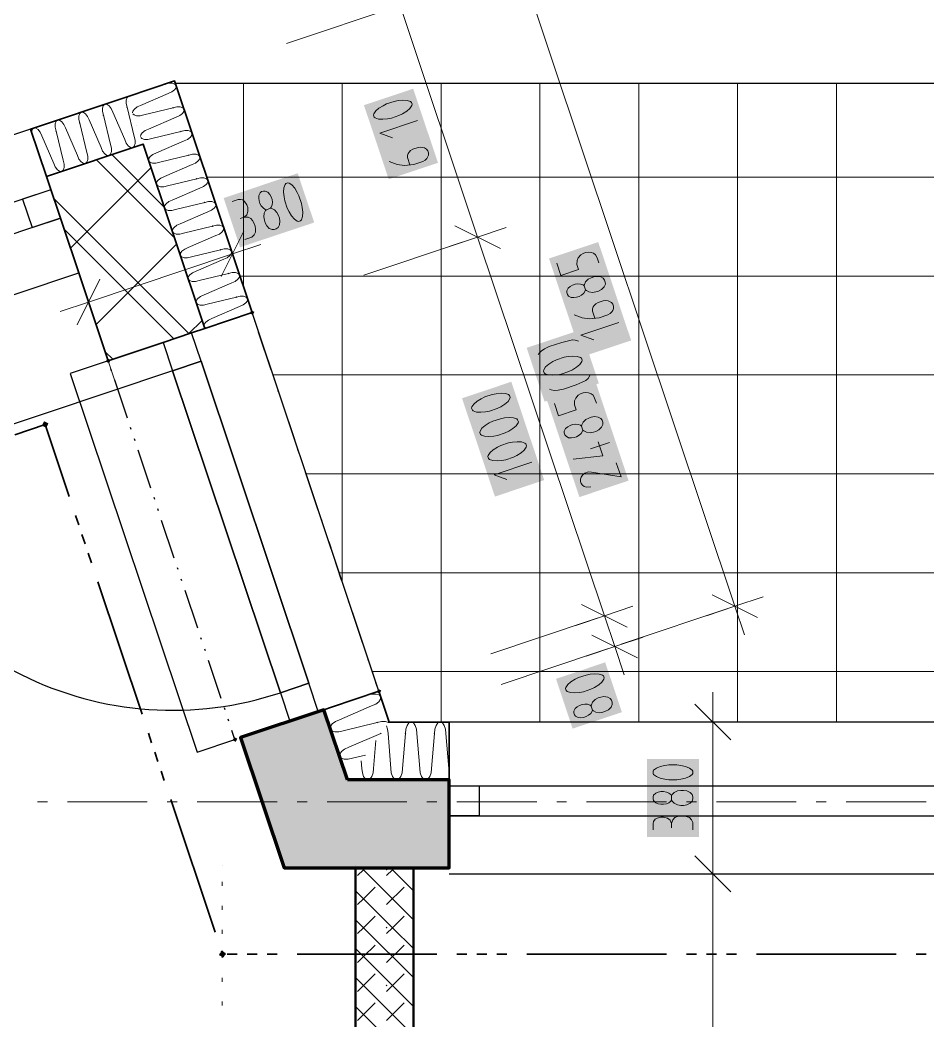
# Model space of a CAD drawing. Header units: millimetres. Extents: x 0 to 594, y 0 to 420.
# Drawn here: x 201.56 to 222.38, y 310.1 to 333.06 of the extents above; entities that cross this region are included whole.
import ezdxf

# ---------------------------------------------------------------- set-up
doc = ezdxf.new("R2010")
doc.units = ezdxf.units.MM
doc.header["$LTSCALE"] = 8
for name, color, linetype in [('PDF_Dvere', 7, 'Continuous'), ('PDF_Koty delkove', 7, 'Continuous'), ('PDF_Nabytek', 7, 'Continuous'), ('PDF_Obecne 0.25', 7, 'Continuous'), ('PDF_Okna', 7, 'Continuous'), ('PDF_Osy hlavni', 7, 'Continuous'), ('PDF_Pozarni useky', 7, 'Continuous'), ('PDF_Pricky zdene', 7, 'Continuous'), ('PDF_Srafy', 7, 'Continuous'), ('PDF_Steny obvodove nosne', 7, 'Continuous'), ('PDF_Steny sendvic', 7, 'Continuous'), ('PDF_Zatepleni', 7, 'Continuous')]:
    doc.layers.add(name, color=color, linetype=linetype)

msp = doc.modelspace()

# ---------------------------------------------------------------- linework, layer by layer
at = {"layer": 'PDF_Dvere', "lineweight": 25}
for points in [[(205.706, 325.228), (205.488, 325.88), (204.837, 325.662), (205.055, 325.01)], [(205.706, 325.228), (205.055, 325.01)], [(208.396, 317.195), (208.177, 317.846), (207.526, 317.628), (207.744, 316.977)], [(208.177, 317.846), (207.526, 317.628)]]:
    msp.add_lwpolyline(points, close=True, dxfattribs=at)
for points in [[(208.177, 317.846), (205.706, 325.228), (208.177, 317.846)], [(207.526, 317.628), (205.055, 325.01), (207.526, 317.628)]]:
    msp.add_lwpolyline(points, dxfattribs=at)
msp.add_lwpolyline([(205.055, 325.01), (197.673, 322.539, 0.414214), (207.526, 317.628)], format="xyb", dxfattribs=at)
at = {"layer": 'PDF_Koty delkove', "lineweight": 18}
for points in [[(217.949, 319.61), (213.044, 334.264)], [(210.052, 334.041), (210.27, 333.389), (207.665, 332.517)], [(215.192, 318.687), (214.956, 319.391), (212.049, 328.076), (210.27, 333.389)], [(209.669, 330.905), (209.663, 330.877), (209.678, 330.831), (209.7, 330.812), (209.773, 330.785), (209.872, 330.78), (209.982, 330.79), (210.071, 330.807), (210.245, 330.865), (210.328, 330.906), (210.422, 330.964), (210.497, 331.028), (210.54, 331.093), (210.547, 331.122), (210.531, 331.167), (210.509, 331.186), (210.435, 331.213), (210.337, 331.218), (210.227, 331.207), (210.136, 331.19)], [(210.136, 331.19), (209.963, 331.132), (209.881, 331.091), (209.787, 331.034), (209.712, 330.97), (209.669, 330.905)], [(210.671, 330.75), (209.803, 330.459), (210.095, 330.351)], [(210.494, 329.737), (210.44, 329.899), (210.439, 329.95), (210.456, 329.995), (210.478, 330.028), (210.513, 330.065), (210.567, 330.096), (210.683, 330.135), (210.745, 330.142), (210.796, 330.134), (210.832, 330.121), (210.874, 330.096), (210.904, 330.054), (210.919, 330.008), (210.92, 329.956), (210.902, 329.912), (210.881, 329.879), (210.846, 329.841), (210.792, 329.81), (210.589, 329.742), (210.371, 329.721), (210.203, 329.742), (210.02, 329.81)], [(207.206, 328.706), (207.178, 328.713), (207.129, 328.745), (207.087, 328.795), (207.056, 328.849), (207.036, 328.907), (207.029, 328.968), (207.032, 329.034), (207.064, 329.093), (207.094, 329.119), (207.14, 329.134), (207.18, 329.132), (207.241, 329.104), (207.283, 329.054), (207.314, 329), (207.334, 328.942), (207.342, 328.88), (207.338, 328.815), (207.318, 328.76), (207.3, 328.737)], [(206.422, 328.894), (206.561, 328.94), (206.612, 328.942), (206.668, 328.928), (206.706, 328.892), (206.758, 328.814), (206.777, 328.756), (206.783, 328.661), (206.756, 328.587), (206.696, 328.535), (206.604, 328.504)], [(206.712, 328.025), (206.874, 328.079), (206.922, 328.128), (206.954, 328.187), (206.953, 328.267), (206.946, 328.329), (206.926, 328.387), (206.89, 328.455), (206.848, 328.505), (206.787, 328.533), (206.696, 328.535)], [(206.645, 327.041), (206.427, 327.692), (206.209, 328.344)], [(212.7, 328.294), (212.049, 328.076), (211.398, 327.858)], [(212.571, 327.816), (211.527, 328.336)], [(206.167, 327.171), (206.687, 328.214)], [(212.049, 328.076), (211.745, 327.974), (209.443, 327.204)], [(207.078, 327.911), (206.427, 327.692), (207.299, 325.087)], [(203.127, 326.588), (206.427, 327.692)], [(213.868, 327.476), (213.961, 327.197), (214.366, 327.333), (214.327, 327.449), (214.329, 327.539), (214.357, 327.601), (214.414, 327.671), (214.467, 327.702), (214.525, 327.721), (214.587, 327.729), (214.652, 327.725), (214.708, 327.705), (214.752, 327.669), (214.791, 327.604), (214.829, 327.488)], [(203.345, 325.936), (203.127, 326.588), (202.908, 327.239)], [(214.712, 327.164), (214.654, 327.145), (214.585, 327.109), (214.525, 327.051), (214.497, 326.99), (214.49, 326.962), (214.521, 326.868), (214.543, 326.85), (214.603, 326.818), (214.686, 326.808), (214.762, 326.82), (214.82, 326.839), (214.889, 326.875), (214.95, 326.935), (214.978, 326.996), (214.977, 327.047), (214.961, 327.093)], [(214.961, 327.093), (214.931, 327.135), (214.872, 327.167), (214.788, 327.177), (214.712, 327.164)], [(202.867, 326.066), (203.387, 327.109)], [(214.521, 326.868), (214.514, 326.841), (214.482, 326.791), (214.433, 326.749), (214.378, 326.718), (214.32, 326.698), (214.259, 326.691), (214.193, 326.694), (214.134, 326.726), (214.108, 326.757), (214.093, 326.803), (214.095, 326.842), (214.123, 326.903), (214.174, 326.946), (214.227, 326.977), (214.285, 326.996), (214.347, 327.004), (214.412, 327), (214.467, 326.98), (214.49, 326.962)], [(202.475, 326.37), (203.127, 326.588), (203.999, 323.982)], [(214.738, 326.219), (214.684, 326.381), (214.683, 326.433), (214.7, 326.477), (214.722, 326.51), (214.757, 326.547), (214.811, 326.579), (214.927, 326.617), (214.989, 326.625), (215.04, 326.617), (215.076, 326.603), (215.117, 326.578), (215.148, 326.537), (215.163, 326.491), (215.164, 326.439), (215.146, 326.394), (215.125, 326.362), (215.09, 326.324), (215.035, 326.292), (214.833, 326.225), (214.615, 326.203), (214.447, 326.224), (214.264, 326.292)], [(215.288, 326.119), (214.419, 325.828), (214.712, 325.72)], [(213.435, 325.377), (213.456, 325.41), (213.503, 325.464), (213.581, 325.516), (213.693, 325.567), (213.983, 325.663), (214.132, 325.7), (214.222, 325.718), (214.288, 325.714), (214.361, 325.687)], [(214.033, 325.32), (213.859, 325.261), (213.777, 325.221), (213.683, 325.164), (213.608, 325.1), (213.565, 325.035), (213.559, 325.006), (213.575, 324.961), (213.597, 324.942), (213.67, 324.915), (213.769, 324.91), (213.878, 324.92), (213.968, 324.937)], [(213.968, 324.937), (214.142, 324.995), (214.225, 325.036), (214.318, 325.094), (214.394, 325.157), (214.436, 325.223), (214.443, 325.251), (214.428, 325.297), (214.405, 325.316), (214.332, 325.342), (214.233, 325.348), (214.124, 325.337), (214.033, 325.32)], [(214.625, 324.9), (214.583, 324.834), (214.532, 324.792), (214.45, 324.751), (214.308, 324.69), (214.019, 324.593), (213.899, 324.566), (213.805, 324.561), (213.735, 324.576), (213.699, 324.59)], [(212.386, 324.469), (212.212, 324.411), (212.13, 324.37), (212.036, 324.313), (211.961, 324.249), (211.918, 324.184), (211.912, 324.156), (211.928, 324.11), (211.95, 324.091), (212.023, 324.064), (212.122, 324.059), (212.231, 324.069), (212.321, 324.086), (212.495, 324.144), (212.578, 324.185)], [(212.578, 324.185), (212.672, 324.243), (212.747, 324.306), (212.79, 324.372), (212.796, 324.4), (212.781, 324.446), (212.758, 324.465), (212.685, 324.492), (212.586, 324.497), (212.477, 324.486), (212.386, 324.469)], [(213.81, 324.257), (213.903, 323.979), (214.308, 324.114), (214.269, 324.23), (214.272, 324.321), (214.3, 324.382), (214.356, 324.452), (214.41, 324.483), (214.468, 324.502), (214.53, 324.51), (214.595, 324.506), (214.65, 324.486), (214.695, 324.45), (214.733, 324.386), (214.772, 324.27)], [(214.32, 323.5), (214.262, 323.481), (214.201, 323.474), (214.135, 323.477), (214.076, 323.509), (214.051, 323.539), (214.035, 323.585), (214.037, 323.624), (214.065, 323.685), (214.116, 323.728), (214.169, 323.759), (214.227, 323.778), (214.289, 323.786), (214.354, 323.782), (214.41, 323.762), (214.432, 323.744)], [(214.463, 323.651), (214.456, 323.623), (214.424, 323.574), (214.375, 323.532), (214.32, 323.5)], [(212.759, 323.356), (212.585, 323.297), (212.503, 323.257), (212.409, 323.2), (212.334, 323.136), (212.291, 323.071), (212.285, 323.042), (212.301, 322.996), (212.322, 322.977), (212.396, 322.951), (212.494, 322.945), (212.604, 322.955), (212.694, 322.972)], [(212.694, 322.972), (212.868, 323.031), (212.951, 323.071), (213.044, 323.129), (213.119, 323.193), (213.162, 323.258), (213.169, 323.287), (213.154, 323.333), (213.131, 323.352), (213.057, 323.378), (212.959, 323.384), (212.85, 323.373), (212.759, 323.356)], [(214.811, 323.381), (214.92, 323.057), (214.237, 322.983)], [(215.074, 323.366), (214.64, 323.221)], [(213.293, 322.915), (212.425, 322.625), (212.718, 322.517)], [(215.229, 322.903), (215.338, 322.578), (214.658, 322.686), (214.592, 322.69), (214.505, 322.66), (214.455, 322.618), (214.423, 322.569), (214.406, 322.524), (214.407, 322.473), (214.423, 322.427), (214.452, 322.386), (214.493, 322.361), (214.548, 322.34), (214.642, 322.346)], [(218.601, 319.828), (217.949, 319.61), (217.298, 319.392)], [(218.471, 319.35), (217.428, 319.87)], [(215.608, 319.609), (214.956, 319.391), (214.305, 319.173)], [(215.478, 319.131), (214.435, 319.651)], [(218.167, 318.958), (217.949, 319.61), (215.344, 318.738)], [(214.956, 319.391), (214.652, 319.289), (212.351, 318.518)], [(215.843, 318.905), (215.192, 318.687), (214.54, 318.469)], [(215.713, 318.427), (214.67, 318.947)], [(215.41, 318.035), (215.192, 318.687), (214.888, 318.585), (212.586, 317.815)], [(217.445, 316.956), (217.445, 317.643)], [(214.353, 317.056), (214.294, 317.088), (214.268, 317.118), (214.253, 317.164), (214.255, 317.204), (214.283, 317.265), (214.333, 317.307), (214.387, 317.338), (214.445, 317.358), (214.507, 317.365), (214.572, 317.362), (214.627, 317.341), (214.65, 317.323)], [(217.857, 316.544), (217.033, 317.368)], [(214.681, 317.23), (214.674, 317.202), (214.642, 317.153), (214.592, 317.111), (214.538, 317.079), (214.48, 317.06), (214.419, 317.053), (214.353, 317.056)], [(218.132, 316.956), (217.445, 316.956), (216.758, 316.956)], [(217.445, 145.412), (217.445, 177.641), (217.445, 178.992), (217.445, 192.742), (217.445, 199.815), (217.445, 201.143), (217.445, 202.517), (217.445, 220.102), (217.445, 222.575), (217.445, 236.313), (217.445, 238.603), (217.445, 241.075), (217.445, 268.231), (217.445, 269.559), (217.445, 288.838), (217.445, 313.476), (217.445, 316.956)], [(216.498, 315.167), (216.483, 315.143), (216.437, 315.106), (216.377, 315.082), (216.315, 315.069), (216.254, 315.069), (216.193, 315.082), (216.132, 315.106), (216.086, 315.155), (216.072, 315.192), (216.072, 315.24), (216.086, 315.277), (216.132, 315.326), (216.193, 315.35), (216.254, 315.363), (216.315, 315.363), (216.377, 315.35), (216.437, 315.326), (216.483, 315.29)], [(216.483, 315.29), (216.498, 315.265)], [(216.072, 314.482), (216.072, 314.629), (216.086, 314.678), (216.117, 314.727), (216.163, 314.752), (216.254, 314.776), (216.315, 314.776), (216.407, 314.752), (216.468, 314.702), (216.498, 314.629), (216.498, 314.531)], [(216.987, 314.482), (216.987, 314.653), (216.956, 314.714), (216.91, 314.763), (216.834, 314.788), (216.773, 314.8), (216.712, 314.8), (216.636, 314.788), (216.575, 314.763), (216.529, 314.714), (216.498, 314.629)], [(217.857, 313.063), (217.033, 313.888)], [(218.132, 313.476), (217.445, 313.476), (216.758, 313.476)]]:
    msp.add_lwpolyline(points, dxfattribs=at)
for points in [[(208.01, 328.847), (207.952, 329.021), (207.912, 329.103), (207.855, 329.196), (207.791, 329.272), (207.725, 329.315), (207.697, 329.32), (207.651, 329.305), (207.632, 329.283), (207.606, 329.21), (207.6, 329.111), (207.61, 329.002), (207.627, 328.912), (207.685, 328.738), (207.726, 328.655), (207.784, 328.561), (207.848, 328.486), (207.913, 328.443), (207.942, 328.437), (207.988, 328.452), (208.007, 328.475), (208.033, 328.548), (208.039, 328.647), (208.028, 328.756)], [(207.502, 328.515), (207.483, 328.574), (207.447, 328.642), (207.389, 328.702), (207.327, 328.73), (207.3, 328.737), (207.206, 328.706), (207.188, 328.684), (207.156, 328.625), (207.145, 328.541), (207.158, 328.465), (207.177, 328.407), (207.213, 328.339), (207.272, 328.277), (207.334, 328.249), (207.385, 328.25), (207.431, 328.266), (207.473, 328.296), (207.505, 328.355), (207.515, 328.439)], [(212.572, 323.912), (212.399, 323.854), (212.317, 323.814), (212.223, 323.757), (212.148, 323.693), (212.105, 323.627), (212.099, 323.599), (212.114, 323.553), (212.136, 323.534), (212.21, 323.508), (212.308, 323.502), (212.418, 323.512), (212.508, 323.529), (212.681, 323.587), (212.764, 323.628), (212.858, 323.686), (212.933, 323.75), (212.976, 323.815), (212.983, 323.844), (212.967, 323.89), (212.945, 323.908), (212.871, 323.935), (212.773, 323.941), (212.663, 323.93)], [(214.654, 323.947), (214.596, 323.927), (214.528, 323.891), (214.467, 323.833), (214.439, 323.772), (214.432, 323.744), (214.463, 323.651), (214.486, 323.633), (214.545, 323.601), (214.628, 323.59), (214.704, 323.603), (214.763, 323.622), (214.831, 323.658), (214.892, 323.717), (214.92, 323.778), (214.919, 323.83), (214.904, 323.876), (214.873, 323.917), (214.814, 323.949), (214.73, 323.959)], [(214.54, 318.034), (214.366, 317.976), (214.284, 317.935), (214.19, 317.879), (214.115, 317.815), (214.072, 317.749), (214.066, 317.721), (214.082, 317.675), (214.104, 317.656), (214.177, 317.63), (214.276, 317.624), (214.385, 317.634), (214.475, 317.651), (214.649, 317.709), (214.732, 317.75), (214.825, 317.808), (214.901, 317.872), (214.943, 317.937), (214.95, 317.966), (214.935, 318.012), (214.912, 318.03), (214.839, 318.057), (214.74, 318.063), (214.631, 318.051)], [(214.871, 317.526), (214.813, 317.507), (214.745, 317.471), (214.684, 317.412), (214.657, 317.351), (214.65, 317.323), (214.681, 317.23), (214.703, 317.212), (214.762, 317.18), (214.846, 317.169), (214.922, 317.182), (214.98, 317.201), (215.048, 317.237), (215.11, 317.296), (215.137, 317.357), (215.137, 317.409), (215.121, 317.455), (215.091, 317.497), (215.032, 317.529), (214.947, 317.538)], [(216.62, 315.974), (216.437, 315.974), (216.346, 315.962), (216.239, 315.938), (216.148, 315.901), (216.086, 315.852), (216.072, 315.828), (216.072, 315.779), (216.086, 315.754), (216.148, 315.706), (216.239, 315.669), (216.346, 315.644), (216.437, 315.632), (216.62, 315.632), (216.712, 315.644), (216.819, 315.669), (216.91, 315.706), (216.972, 315.754), (216.987, 315.779), (216.987, 315.828), (216.972, 315.852), (216.91, 315.901), (216.819, 315.938), (216.712, 315.962)], [(216.773, 315.387), (216.712, 315.387), (216.636, 315.375), (216.56, 315.339), (216.514, 315.29), (216.498, 315.265), (216.498, 315.167), (216.514, 315.143), (216.56, 315.094), (216.636, 315.057), (216.712, 315.044), (216.773, 315.044), (216.849, 315.057), (216.926, 315.094), (216.972, 315.143), (216.987, 315.192), (216.987, 315.24), (216.972, 315.29), (216.926, 315.339), (216.849, 315.375)]]:
    msp.add_lwpolyline(points, close=True, dxfattribs=at)
at = {"layer": 'PDF_Koty delkove', "color": 7, "lineweight": 18, "true_color": 0xffffff, "transparency": 33554559}
for points in [[(211.14, 329.781), (210.571, 331.48), (210.011, 329.404), (209.442, 331.102)], [(206.602, 327.843), (208.301, 328.412), (206.224, 328.972), (207.923, 329.541)], [(215.57, 325.707), (214.815, 327.963), (214.441, 325.329), (213.686, 327.585)], [(214.83, 324.72), (214.417, 325.953), (213.585, 324.303), (213.173, 325.537)], [(213.576, 322.504), (212.821, 324.759), (212.447, 322.126), (211.692, 324.381)], [(215.512, 322.492), (214.758, 324.744), (214.383, 322.114), (213.629, 324.366)], [(215.357, 317.182), (214.975, 318.324), (214.228, 316.804), (213.846, 317.947)], [(217.125, 314.32), (217.125, 316.111), (215.934, 314.32), (215.934, 316.111)]]:
    msp.add_solid(points, dxfattribs=at)
at = {"layer": 'PDF_Nabytek', "lineweight": 13}
for points in [[(206.188, 313.659), (206.188, 313.659)], [(209.248, 313.659), (209.248, 313.659)], [(206.188, 313.199), (206.188, 313.29)], [(209.248, 313.199), (209.248, 313.29)], [(206.188, 312.649), (206.188, 312.741)], [(209.248, 312.649), (209.248, 312.741)], [(206.188, 312.1), (206.188, 312.191)], [(209.248, 312.1), (209.248, 312.191)], [(206.188, 311.55), (206.188, 311.642)], [(209.248, 311.55), (209.248, 311.642)], [(206.188, 311.001), (206.188, 311.092)], [(209.248, 311.001), (209.248, 311.092)], [(206.188, 310.451), (206.188, 310.543)], [(209.248, 310.451), (209.248, 310.543)]]:
    msp.add_lwpolyline(points, dxfattribs=at)
at = {"layer": 'PDF_Obecne 0.25', "lineweight": 25}
for points in [[(205.116, 331.61), (229.809, 331.61)], [(209.785, 317.66), (206.878, 326.345)], [(203.578, 325.24), (202.709, 324.949), (205.616, 316.264), (206.485, 316.555)]]:
    msp.add_lwpolyline(points, dxfattribs=at)
at = {"layer": 'PDF_Okna', "lineweight": 25}
for points in [[(201.799, 330.554), (186.166, 325.321)], [(202.264, 329.164), (186.631, 323.931)], [(202.482, 328.513), (186.849, 323.28)], [(187.27, 322.021), (202.904, 327.254)], [(227.886, 316.956), (211.4, 316.956)], [(211.4, 315.49), (227.886, 315.49)], [(211.4, 314.804), (227.886, 314.804)], [(211.4, 313.476), (227.886, 313.476)]]:
    msp.add_lwpolyline(points, dxfattribs=at)
for points in [[(202.264, 329.164), (201.613, 328.946), (201.831, 328.295), (202.482, 328.513)], [(211.4, 315.49), (212.087, 315.49), (212.087, 314.804), (211.4, 314.804)]]:
    msp.add_lwpolyline(points, close=True, dxfattribs=at)
at = {"layer": 'PDF_Osy hlavni', "lineweight": 18}
for points in [[(202.185, 315.124), (201.956, 315.124)], [(204.474, 315.124), (202.643, 315.124)], [(205.161, 315.124), (204.932, 315.124)], [(207.451, 315.124), (205.619, 315.124)], [(208.138, 315.124), (207.909, 315.124)], [(210.428, 315.124), (208.596, 315.124)], [(211.115, 315.124), (210.886, 315.124)], [(213.404, 315.124), (211.573, 315.124)], [(214.091, 315.124), (213.862, 315.124)], [(216.381, 315.124), (214.549, 315.124)], [(217.068, 315.124), (216.839, 315.124)], [(219.357, 315.124), (217.526, 315.124)], [(220.044, 315.124), (219.815, 315.124)], [(222.334, 315.124), (220.502, 315.124)]]:
    msp.add_lwpolyline(points, dxfattribs=at)
at = {"layer": 'PDF_Pozarni useky', "lineweight": 35}
for points in [[(201.435, 323.546), (202.131, 323.779)], [(202.684, 322.128), (202.131, 323.779)], [(202.902, 321.476), (202.829, 321.693)], [(203.047, 321.042), (202.975, 321.259)], [(203.193, 320.608), (203.12, 320.825)], [(204.356, 317.134), (203.338, 320.173)], [(204.574, 316.482), (204.501, 316.699)], [(204.719, 316.048), (204.646, 316.265)], [(204.864, 315.614), (204.792, 315.831)], [(206.027, 312.14), (205.01, 315.179)], [(206.197, 311.632), (206.173, 311.705)], [(206.535, 311.632), (206.306, 311.632)], [(206.993, 311.632), (206.764, 311.632)], [(207.451, 311.632), (207.222, 311.632)], [(211.115, 311.632), (207.909, 311.632)], [(211.801, 311.632), (211.573, 311.632)], [(212.259, 311.632), (212.03, 311.632)], [(212.717, 311.632), (212.488, 311.632)], [(216.381, 311.632), (213.175, 311.632)], [(217.068, 311.632), (216.839, 311.632)], [(217.526, 311.632), (217.297, 311.632)], [(217.984, 311.632), (217.755, 311.632)], [(221.647, 311.632), (218.442, 311.632)], [(222.334, 311.632), (222.105, 311.632)]]:
    msp.add_lwpolyline(points, dxfattribs=at)
at = {"layer": 'PDF_Pozarni useky', "lineweight": 35, "transparency": 33554559}
for points in [[(202.157, 323.703), (202.055, 323.753), (202.207, 323.804), (202.106, 323.855)], [(202.055, 323.753), (202.106, 323.855), (202.157, 323.703), (202.207, 323.804)], [(206.277, 311.632), (206.197, 311.552), (206.197, 311.713), (206.117, 311.632)], [(206.222, 311.556), (206.121, 311.607), (206.273, 311.658), (206.172, 311.708)]]:
    msp.add_solid(points, dxfattribs=at)
at = {"layer": 'PDF_Pricky zdene', "lineweight": 50}
msp.add_lwpolyline([(210.576, 269.559), (210.576, 313.476), (210.576, 313.613), (209.248, 313.613), (209.248, 313.476), (209.248, 269.559), (209.248, 269.559)], close=True, dxfattribs=at)
at = {"layer": 'PDF_Pricky zdene', "lineweight": 9}
for points in [[(209.477, 313.613), (209.431, 313.567), (209.385, 313.613)], [(210.095, 313.567), (210.049, 313.613)], [(210.095, 313.567), (210.141, 313.613)], [(209.298, 313.434), (209.431, 313.567)], [(210.576, 312.422), (209.431, 313.567)], [(209.962, 313.434), (210.095, 313.567)], [(210.576, 313.086), (210.095, 313.567)], [(209.298, 312.77), (209.431, 312.903), (209.697, 313.169)], [(209.962, 312.77), (210.361, 313.169)], [(209.431, 312.903), (209.248, 313.086)], [(210.095, 312.239), (209.431, 312.903)], [(209.697, 312.505), (209.431, 312.239), (209.248, 312.422)], [(210.095, 312.239), (210.361, 312.505)], [(209.298, 312.106), (209.431, 312.239)], [(210.576, 311.094), (209.431, 312.239)], [(209.962, 312.106), (210.095, 312.239)], [(210.576, 311.758), (210.095, 312.239)], [(209.431, 311.575), (209.248, 311.758)], [(209.431, 311.575), (209.697, 311.841)], [(209.962, 311.442), (210.361, 311.841)], [(209.298, 311.442), (209.431, 311.575)], [(210.095, 310.911), (209.431, 311.575)], [(210.576, 309.766), (209.431, 310.911), (209.248, 311.094)], [(209.431, 310.911), (209.697, 311.177)], [(210.095, 310.911), (210.361, 311.177)], [(209.298, 310.778), (209.431, 310.911)], [(209.962, 310.778), (210.095, 310.911)], [(210.576, 310.43), (210.095, 310.911)], [(209.431, 310.247), (209.248, 310.43)], [(209.431, 310.247), (209.697, 310.513)], [(209.962, 310.114), (210.361, 310.513)], [(209.298, 310.114), (209.431, 310.247)], [(210.095, 309.583), (209.431, 310.247)]]:
    msp.add_lwpolyline(points, dxfattribs=at)
at = {"layer": 'PDF_Pricky zdene', "lineweight": 9, "transparency": 33554559}
for points in [[(209.431, 313.547), (209.411, 313.567), (209.452, 313.567), (209.431, 313.588)], [(209.962, 313.549), (209.942, 313.57), (209.983, 313.57), (209.962, 313.59)], [(209.431, 312.219), (209.411, 312.239), (209.452, 312.239), (209.431, 312.26)], [(209.962, 312.221), (209.942, 312.242), (209.983, 312.242), (209.962, 312.262)], [(209.431, 310.89), (209.411, 310.911), (209.452, 310.911), (209.431, 310.932)], [(209.962, 310.893), (209.942, 310.914), (209.983, 310.914), (209.962, 310.934)]]:
    msp.add_solid(points, dxfattribs=at)
at = {"layer": 'PDF_Srafy', "lineweight": 9}
for points in [[(206.678, 331.61), (206.678, 329.448), (205.839, 329.448)], [(208.945, 331.61), (208.945, 327.181), (206.598, 327.181)], [(211.211, 331.61), (211.211, 329.448), (211.211, 324.915), (207.357, 324.915)], [(213.478, 331.61), (213.478, 327.181), (213.478, 322.648)], [(215.745, 331.61), (215.745, 329.448), (215.745, 324.915), (215.745, 320.381), (215.745, 316.956)], [(218.011, 331.61), (218.011, 327.181), (218.011, 322.648), (218.011, 318.115), (218.011, 316.956)], [(220.278, 331.61), (220.278, 329.448), (220.278, 324.915), (220.278, 320.381), (220.278, 316.956)], [(229.81, 329.448), (229.345, 329.448), (224.811, 329.448), (220.278, 329.448), (215.745, 329.448), (211.211, 329.448), (206.678, 329.448)], [(206.678, 329.448), (206.678, 326.943)], [(229.81, 327.181), (227.078, 327.181), (222.545, 327.181), (218.011, 327.181), (213.478, 327.181), (208.945, 327.181)], [(208.945, 327.181), (208.945, 322.648), (208.945, 320.171)], [(211.211, 324.915), (211.211, 320.381), (208.874, 320.381)], [(229.81, 324.915), (229.345, 324.915), (224.811, 324.915), (220.278, 324.915), (215.745, 324.915), (211.211, 324.915)], [(209.633, 318.115), (213.478, 318.115), (213.478, 322.648), (208.945, 322.648), (208.116, 322.648)], [(229.81, 322.648), (227.078, 322.648), (222.545, 322.648), (218.011, 322.648), (213.478, 322.648)], [(229.81, 320.381), (229.345, 320.381), (224.811, 320.381), (220.278, 320.381), (215.745, 320.381), (211.211, 320.381)], [(211.211, 320.381), (211.211, 316.956)], [(229.81, 318.115), (227.078, 318.115), (222.545, 318.115), (218.011, 318.115), (213.478, 318.115)], [(213.478, 318.115), (213.478, 316.956)]]:
    msp.add_lwpolyline(points, dxfattribs=at)
at = {"layer": 'PDF_Steny obvodove nosne', "lineweight": 70}
msp.add_lwpolyline([(209.065, 315.628), (208.526, 317.238), (206.615, 316.599), (207.614, 313.613), (211.4, 313.613), (211.4, 315.628)], close=True, dxfattribs=at)
at = {"layer": 'PDF_Steny obvodove nosne', "color": 9, "lineweight": 9, "true_color": 0xc0c0c0, "transparency": 33554559}
for points in [[(206.615, 316.599), (207.614, 313.613), (208.526, 317.238), (209.065, 315.628)], [(207.614, 313.613), (211.4, 313.613), (209.065, 315.628), (211.4, 315.628)]]:
    msp.add_solid(points, dxfattribs=at)
at = {"layer": 'PDF_Steny sendvic', "lineweight": 35}
for points in [[(206.878, 326.345), (205.099, 331.659), (204.014, 331.295), (201.799, 330.554)], [(202.162, 329.468), (201.799, 330.554)], [(205.792, 325.981), (204.377, 330.21), (202.162, 329.468), (202.904, 327.254), (203.578, 325.24)], [(202.162, 329.468), (204.377, 330.21), (205.792, 325.981)], [(206.878, 326.345), (205.792, 325.981)], [(205.792, 325.981), (205.488, 325.88), (204.837, 325.662), (203.578, 325.24)]]:
    msp.add_lwpolyline(points, dxfattribs=at)
at = {"layer": 'PDF_Steny sendvic', "lineweight": 9}
for points in [[(205.136, 331.55), (205.105, 331.586), (205.046, 331.606), (204.968, 331.606), (204.883, 331.586)], [(204.955, 331.369), (205.035, 331.405), (205.098, 331.452), (205.133, 331.503), (205.136, 331.55)], [(204.018, 331.284), (204.01, 331.277), (203.99, 331.218), (203.99, 331.14), (204.01, 331.054)], [(204.955, 331.369), (204.321, 331.097), (204.241, 331.061), (204.178, 331.013), (204.142, 330.962), (204.137, 330.927)], [(203.5, 331.123), (203.467, 331.095), (203.463, 331.085), (203.447, 331.036), (203.447, 330.958), (203.467, 330.872)], [(203.684, 330.945), (203.648, 331.025), (203.601, 331.088), (203.554, 331.12), (203.55, 331.123), (203.507, 331.126)], [(204.174, 330.385), (204.01, 331.054)], [(204.05, 331.187), (204.05, 331.187)], [(204.05, 331.187), (204.05, 331.187)], [(204.395, 330.879), (205.064, 331.043), (205.15, 331.063), (205.228, 331.063), (205.287, 331.043), (205.317, 331.007)], [(202.957, 330.941), (202.924, 330.914), (202.911, 330.874), (202.904, 330.855), (202.905, 330.776), (202.924, 330.691)], [(203.141, 330.763), (203.105, 330.844), (203.058, 330.906), (203.035, 330.922), (203.007, 330.941), (202.964, 330.944)], [(203.631, 330.203), (203.467, 330.872)], [(203.684, 330.945), (203.956, 330.312), (203.992, 330.231), (204.039, 330.168), (204.091, 330.133), (204.126, 330.127)], [(204.145, 330.904), (204.17, 330.879), (204.23, 330.859), (204.308, 330.859), (204.395, 330.879)], [(205.137, 330.826), (204.503, 330.554), (204.422, 330.518), (204.36, 330.471), (204.324, 330.419), (204.319, 330.384)], [(204.395, 330.879), (204.395, 330.879)], [(205.137, 330.826), (205.217, 330.862), (205.279, 330.909), (205.315, 330.96), (205.317, 331.007)], [(201.871, 330.578), (201.838, 330.55), (201.819, 330.493)], [(202.056, 330.4), (202.019, 330.48), (201.988, 330.522), (201.972, 330.543), (201.921, 330.578), (201.878, 330.58)], [(202.414, 330.76), (202.381, 330.732), (202.362, 330.673), (202.362, 330.665), (202.362, 330.595), (202.381, 330.509)], [(202.598, 330.582), (202.562, 330.662), (202.516, 330.724), (202.515, 330.724), (202.464, 330.76), (202.421, 330.762)], [(202.598, 330.582), (202.87, 329.948), (202.906, 329.867), (202.954, 329.805), (203.005, 329.769), (203.041, 329.764)], [(203.088, 330.021), (202.924, 330.691)], [(203.141, 330.763), (203.413, 330.13)], [(204.232, 330.644), (204.232, 330.644)], [(204.232, 330.644), (204.232, 330.644)], [(202.056, 330.4), (202.327, 329.766), (202.364, 329.686), (202.411, 329.623), (202.462, 329.587), (202.498, 329.582)], [(202.546, 329.839), (202.381, 330.509)], [(204.149, 330.135), (204.174, 330.16), (204.194, 330.22), (204.194, 330.298), (204.174, 330.385)], [(204.174, 330.385), (204.174, 330.385)], [(204.327, 330.361), (204.352, 330.336), (204.411, 330.316), (204.49, 330.316), (204.576, 330.336)], [(204.576, 330.336), (205.246, 330.5), (205.331, 330.52), (205.41, 330.52), (205.469, 330.5), (205.499, 330.465)], [(205.318, 330.283), (205.399, 330.319), (205.461, 330.366), (205.496, 330.417), (205.499, 330.464)], [(203.413, 330.13), (203.449, 330.049), (203.497, 329.986), (203.548, 329.951), (203.583, 329.946)], [(203.606, 329.953), (203.631, 329.979), (203.651, 330.038), (203.651, 330.117), (203.631, 330.203)], [(203.631, 330.203), (203.631, 330.203)], [(205.318, 330.283), (204.685, 330.011), (204.604, 329.975), (204.541, 329.928), (204.506, 329.877), (204.501, 329.841)], [(204.576, 330.336), (204.576, 330.336)], [(203.063, 329.771), (203.089, 329.797), (203.108, 329.856), (203.108, 329.935), (203.088, 330.021)], [(203.088, 330.021), (203.088, 330.021)], [(203.088, 330.021), (203.088, 330.021)], [(204.86, 328.767), (203.658, 329.969)], [(203.866, 330.04), (203.863, 330.038)], [(203.87, 330.04), (203.866, 330.04)], [(204.413, 330.101), (204.413, 330.101)], [(204.413, 330.101), (204.413, 330.101)], [(204.758, 329.793), (205.427, 329.958), (205.513, 329.977), (205.592, 329.977), (205.65, 329.958), (205.681, 329.922)], [(205.5, 329.74), (205.58, 329.776), (205.643, 329.824), (205.678, 329.875), (205.681, 329.921)], [(202.521, 329.59), (202.546, 329.615), (202.565, 329.674), (202.565, 329.753), (202.546, 329.839)], [(202.546, 329.839), (202.546, 329.839)], [(202.713, 327.823), (202.974, 328.084), (204.558, 329.668)], [(202.781, 329.677), (202.778, 329.674)], [(202.784, 329.676), (202.781, 329.677)], [(205.095, 328.065), (205.076, 328.084), (203.308, 329.852)], [(203.323, 329.858), (203.32, 329.856)], [(203.327, 329.858), (203.323, 329.858)], [(204.508, 329.818), (204.534, 329.793), (204.593, 329.773), (204.672, 329.774), (204.758, 329.793)], [(205.5, 329.74), (204.867, 329.469), (204.786, 329.432), (204.723, 329.385), (204.688, 329.334), (204.682, 329.298)], [(204.758, 329.793), (204.758, 329.793)], [(202.238, 329.495), (202.235, 329.493)], [(202.242, 329.495), (202.238, 329.495)], [(204.595, 329.558), (204.595, 329.558)], [(204.595, 329.558), (204.595, 329.558)], [(204.94, 329.25), (205.609, 329.415), (205.695, 329.434), (205.773, 329.434), (205.832, 329.415), (205.862, 329.379)], [(204.69, 329.275), (204.716, 329.25), (204.775, 329.231), (204.853, 329.231), (204.94, 329.25)], [(205.682, 329.198), (205.048, 328.926), (204.968, 328.89), (204.905, 328.842), (204.869, 328.791), (204.864, 328.755)], [(204.94, 329.25), (204.94, 329.25)], [(205.682, 329.198), (205.762, 329.234), (205.825, 329.281), (205.86, 329.332), (205.863, 329.378)], [(204.777, 329.015), (204.777, 329.016)], [(204.777, 329.015), (204.777, 329.015)], [(205.431, 325.861), (205.31, 325.982), (203.208, 328.084), (202.974, 328.317), (202.333, 328.959)], [(204.872, 328.733), (204.897, 328.707), (204.956, 328.688), (205.035, 328.688), (205.121, 328.708)], [(205.121, 328.708), (205.791, 328.872)], [(205.955, 328.892), (205.877, 328.891), (205.791, 328.872)], [(205.864, 328.655), (205.944, 328.691), (206.006, 328.738), (206.042, 328.789), (206.044, 328.836)], [(206.044, 328.836), (206.014, 328.872), (205.955, 328.892)], [(205.864, 328.655), (205.23, 328.383), (205.149, 328.347), (205.087, 328.299), (205.051, 328.248), (205.046, 328.213)], [(205.121, 328.708), (205.121, 328.708)], [(204.959, 328.473), (204.958, 328.473)], [(204.959, 328.472), (204.959, 328.473)], [(205.053, 328.19), (205.079, 328.165), (205.138, 328.145), (205.217, 328.145), (205.303, 328.165), (205.973, 328.329)], [(206.226, 328.294), (206.196, 328.329), (206.137, 328.349), (206.058, 328.349), (205.973, 328.329)], [(206.045, 328.112), (206.126, 328.148), (206.188, 328.195), (206.223, 328.246), (206.226, 328.293)], [(205.081, 325.743), (205.076, 325.748), (202.974, 327.85), (202.741, 328.084), (202.568, 328.257)], [(206.045, 328.112), (205.412, 327.84), (205.331, 327.804), (205.268, 327.757), (205.233, 327.705), (205.228, 327.67)], [(205.303, 328.165), (205.303, 328.165)], [(203.299, 326.073), (205.144, 327.918)], [(205.14, 327.929), (205.14, 327.93)], [(205.14, 327.93), (205.14, 327.93)], [(205.235, 327.647), (205.261, 327.622), (205.32, 327.602), (205.399, 327.602), (205.485, 327.622)], [(205.485, 327.622), (206.154, 327.786)], [(205.485, 327.622), (205.485, 327.622)], [(206.407, 327.751), (206.377, 327.786), (206.318, 327.806), (206.24, 327.806), (206.154, 327.786)], [(206.227, 327.569), (206.307, 327.605), (206.37, 327.652), (206.405, 327.703), (206.408, 327.75)], [(205.322, 327.386), (205.322, 327.387)], [(205.322, 327.387), (205.322, 327.387)], [(206.227, 327.569), (205.594, 327.297), (205.513, 327.261), (205.45, 327.214), (205.415, 327.162), (205.409, 327.127)], [(205.667, 327.079), (206.336, 327.243)], [(206.589, 327.208), (206.559, 327.244), (206.5, 327.263), (206.422, 327.263), (206.336, 327.243)], [(206.409, 327.026), (206.489, 327.062), (206.552, 327.11), (206.587, 327.161), (206.589, 327.207)], [(205.417, 327.104), (205.442, 327.079), (205.502, 327.059), (205.58, 327.059), (205.667, 327.079)], [(206.409, 327.026), (205.775, 326.755), (205.695, 326.718), (205.632, 326.671), (205.596, 326.62), (205.591, 326.584)], [(205.667, 327.079), (205.667, 327.079)], [(205.504, 326.844), (205.503, 326.845)], [(205.504, 326.843), (205.504, 326.844)], [(205.848, 326.536), (206.518, 326.701)], [(206.771, 326.665), (206.741, 326.701), (206.682, 326.72), (206.604, 326.72), (206.518, 326.701)], [(205.599, 326.561), (205.624, 326.536), (205.683, 326.517), (205.762, 326.517), (205.848, 326.536)], [(206.59, 326.484), (205.957, 326.212), (205.876, 326.175), (205.813, 326.128), (205.778, 326.077), (205.773, 326.041)], [(205.848, 326.536), (205.848, 326.536)], [(206.59, 326.484), (206.671, 326.52), (206.733, 326.567), (206.769, 326.618), (206.771, 326.664)], [(205.686, 326.301), (205.685, 326.302)], [(205.686, 326.301), (205.686, 326.301)], [(205.417, 325.856), (205.73, 326.168)], [(205.78, 326.019), (205.806, 325.993), (205.817, 325.99)], [(203.681, 325.275), (203.508, 325.448)]]:
    msp.add_lwpolyline(points, dxfattribs=at)
at = {"layer": 'PDF_Steny sendvic', "lineweight": 25}
for points in [[(206.954, 326.116), (206.94, 326.16)], [(207.318, 325.031), (207.027, 325.899)], [(203.654, 325.012), (203.64, 325.055)], [(204.018, 323.926), (203.727, 324.795)], [(207.405, 324.77), (207.391, 324.814)], [(207.492, 324.51), (207.478, 324.553)], [(207.856, 323.424), (207.565, 324.293)], [(204.105, 323.665), (204.09, 323.709)], [(204.192, 323.405), (204.177, 323.448)], [(204.555, 322.319), (204.265, 323.188)], [(207.943, 323.163), (207.928, 323.207)], [(208.03, 322.903), (208.016, 322.946)], [(208.393, 321.817), (208.103, 322.686)], [(204.643, 322.059), (204.628, 322.102)], [(204.73, 321.798), (204.715, 321.842)], [(205.093, 320.713), (204.802, 321.581)], [(208.481, 321.557), (208.466, 321.6)], [(208.568, 321.296), (208.553, 321.34)], [(208.931, 320.21), (208.641, 321.079)], [(205.18, 320.452), (205.166, 320.495)], [(205.268, 320.191), (205.253, 320.235)], [(205.631, 319.106), (205.34, 319.974)], [(209.019, 319.95), (209.004, 319.993)], [(209.106, 319.689), (209.091, 319.733)], [(209.469, 318.604), (209.178, 319.472)], [(205.718, 318.845), (205.704, 318.889)], [(205.805, 318.585), (205.791, 318.628)], [(206.169, 317.499), (205.878, 318.368)], [(209.556, 318.343), (209.542, 318.387)], [(209.644, 318.083), (209.629, 318.126)], [(209.785, 317.66), (209.716, 317.865)], [(206.256, 317.238), (206.241, 317.282)], [(206.343, 316.978), (206.329, 317.021)], [(206.485, 316.555), (206.416, 316.761)]]:
    msp.add_lwpolyline(points, dxfattribs=at)
at = {"layer": 'PDF_Steny sendvic', "lineweight": 9, "transparency": 33554559}
for points in [[(204.882, 331.565), (204.867, 331.581), (204.903, 331.586), (204.898, 331.591)], [(204.01, 331.033), (203.989, 331.054), (204.03, 331.054), (204.01, 331.075)], [(205.064, 331.023), (205.043, 331.043), (205.085, 331.043), (205.064, 331.064)], [(203.467, 330.852), (203.446, 330.872), (203.487, 330.872), (203.467, 330.893)], [(202.924, 330.67), (202.903, 330.691), (202.945, 330.691), (202.924, 330.711)], [(202.381, 330.488), (202.361, 330.509), (202.402, 330.509), (202.381, 330.529)], [(205.246, 330.48), (205.225, 330.5), (205.266, 330.5), (205.246, 330.521)], [(205.427, 329.937), (205.407, 329.958), (205.448, 329.958), (205.427, 329.978)], [(205.609, 329.394), (205.588, 329.415), (205.63, 329.415), (205.609, 329.435)], [(205.791, 328.851), (205.77, 328.872), (205.811, 328.872), (205.791, 328.893)], [(205.973, 328.308), (205.952, 328.329), (205.993, 328.329), (205.973, 328.35)], [(202.974, 328.063), (202.954, 328.084), (202.995, 328.084), (202.974, 328.104)], [(206.154, 327.766), (206.134, 327.786), (206.175, 327.786), (206.154, 327.807)], [(206.336, 327.223), (206.315, 327.243), (206.357, 327.243), (206.336, 327.264)], [(206.518, 326.68), (206.497, 326.701), (206.538, 326.701), (206.518, 326.721)]]:
    msp.add_solid(points, dxfattribs=at)
at = {"layer": 'PDF_Steny sendvic', "lineweight": 25, "transparency": 33554559}
for points in [[(206.896, 326.291), (206.824, 326.327), (206.932, 326.363), (206.86, 326.399)], [(203.596, 325.186), (203.523, 325.222), (203.632, 325.258), (203.559, 325.294)], [(209.803, 317.605), (209.731, 317.642), (209.839, 317.678), (209.767, 317.714)], [(206.503, 316.501), (206.43, 316.537), (206.539, 316.573), (206.467, 316.609)]]:
    msp.add_solid(points, dxfattribs=at)
at = {"layer": 'PDF_Zatepleni', "lineweight": 35}
for points in [[(210.021, 316.956), (209.785, 317.66), (208.699, 317.296), (208.526, 317.238), (209.065, 315.628)], [(209.065, 315.628), (211.4, 315.628), (211.4, 315.811), (211.4, 316.956), (210.021, 316.956)]]:
    msp.add_lwpolyline(points, dxfattribs=at)
at = {"layer": 'PDF_Zatepleni', "lineweight": 9}
for points in [[(208.669, 316.811), (208.675, 316.852), (208.716, 316.911), (208.789, 316.966), (208.883, 317.008), (209.618, 317.324), (209.711, 317.365), (209.783, 317.42), (209.824, 317.479), (209.827, 317.534)], [(209.827, 317.534), (209.792, 317.576), (209.724, 317.598), (209.633, 317.598), (209.534, 317.576)], [(208.568, 317.112), (208.568, 317.112)], [(208.568, 317.112), (208.568, 317.112)], [(208.678, 316.784), (208.708, 316.755), (208.776, 316.732), (208.867, 316.732), (208.968, 316.755), (209.744, 316.946), (209.844, 316.969), (209.934, 316.969), (210.003, 316.946), (210.009, 316.939)], [(210.18, 315.628), (210.143, 315.647), (210.099, 315.705), (210.07, 315.791), (210.06, 315.893), (209.994, 316.69), (209.984, 316.792), (209.958, 316.869)], [(210.844, 315.628), (210.807, 315.647), (210.763, 315.705), (210.734, 315.791), (210.724, 315.893), (210.658, 316.69), (210.648, 316.792), (210.62, 316.878), (210.576, 316.936), (210.526, 316.956), (210.475, 316.936), (210.432, 316.878), (210.403, 316.792), (210.393, 316.69), (210.327, 315.893)], [(211.4, 315.785), (211.398, 315.791), (211.388, 315.893), (211.322, 316.69), (211.312, 316.792), (211.284, 316.878), (211.24, 316.936), (211.19, 316.956), (211.139, 316.936), (211.096, 316.878), (211.067, 316.792), (211.057, 316.69), (210.991, 315.893)], [(208.88, 316.181), (208.886, 316.222), (208.927, 316.282), (209, 316.337), (209.094, 316.379), (209.828, 316.694), (209.834, 316.697)], [(208.968, 316.755), (208.968, 316.755)], [(208.779, 316.482), (208.779, 316.483), (208.779, 316.483)], [(209.544, 315.628), (209.581, 315.647), (209.624, 315.705), (209.653, 315.791), (209.663, 315.893), (209.716, 316.532)], [(208.889, 316.155), (208.918, 316.125), (208.987, 316.103), (209.078, 316.103), (209.178, 316.126), (209.476, 316.199)], [(209.178, 316.126), (209.178, 316.126)], [(209.382, 316.068), (209.396, 315.893), (209.406, 315.791), (209.435, 315.705), (209.479, 315.647), (209.516, 315.628)], [(209.663, 315.893), (209.663, 315.893)], [(210.208, 315.628), (210.245, 315.647), (210.288, 315.705), (210.317, 315.791), (210.327, 315.893)], [(210.327, 315.893), (210.327, 315.893)], [(210.872, 315.628), (210.909, 315.647), (210.952, 315.705), (210.981, 315.791), (210.991, 315.893)], [(210.991, 315.893), (210.991, 315.893)], [(208.99, 315.853), (208.99, 315.853), (208.989, 315.853)]]:
    msp.add_lwpolyline(points, dxfattribs=at)
at = {"layer": 'PDF_Zatepleni', "lineweight": 9, "transparency": 33554559}
for points in [[(209.533, 317.555), (209.518, 317.57), (209.554, 317.575), (209.549, 317.581)], [(209.744, 316.925), (209.723, 316.946), (209.765, 316.946), (209.744, 316.966)], [(210.393, 316.67), (210.372, 316.69), (210.413, 316.69), (210.393, 316.711)], [(211.057, 316.67), (211.036, 316.69), (211.077, 316.69), (211.057, 316.711)]]:
    msp.add_solid(points, dxfattribs=at)

doc.saveas('drawing.dxf')
